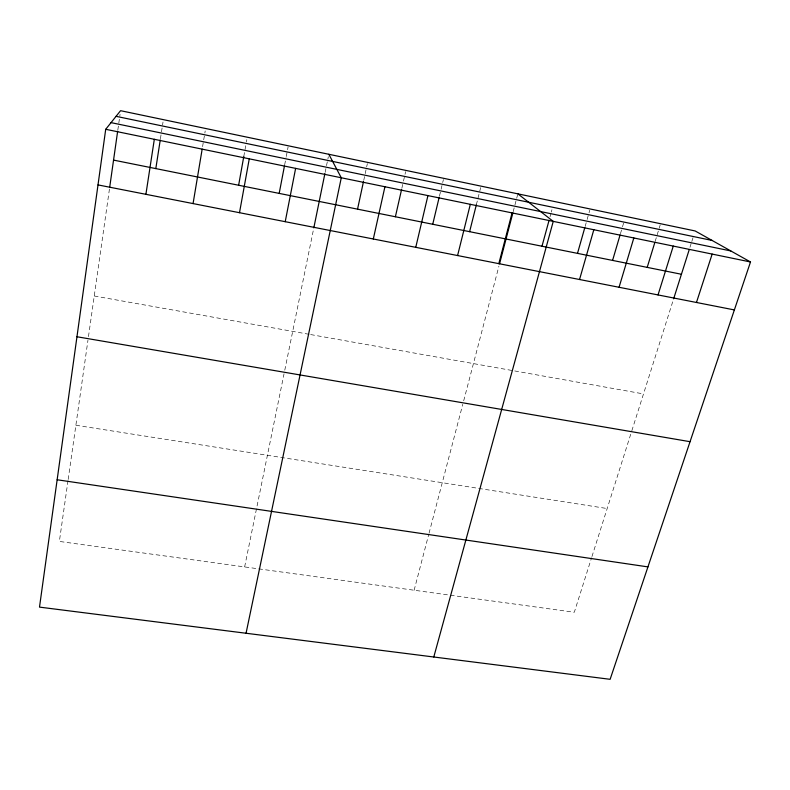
<?xml version="1.0" encoding="UTF-8"?>
<svg xmlns="http://www.w3.org/2000/svg" width="790" height="790" viewBox="0 0 790 790"><rect width="100%" height="100%" fill="white"/><g stroke="black" fill="none" stroke-linecap="round" stroke-linejoin="round"><path stroke-width="0.59" stroke-dasharray="3.95 2.96" d="M67.999 480.675L59.368 541.436L574.3 612.27L591.582 557.73M68.177 479.471L87.957 340.233M88.47 336.649L109.484 188.731M117.829 129.975L120.06 114.303M160.429 138.754L163.017 122.045M202.576 146.673L205.203 130.913M243.804 156.42L246.174 143.217M246.391 142.012L246.826 139.613M284.667 164.843L286.039 157.704M286.266 156.509L288.093 146.989M244.633 566.924L284.054 373.739M284.775 370.214L313.571 229.07M325.134 172.427L328.344 156.706M363.746 180.387L367.37 163.599M401.863 188.237L403.216 182.302M403.483 181.108L405.645 171.608M439.487 195.999L443.427 179.508M476.34 204.817L480.725 187.309M414.128 590.239L428.733 534.405M429.039 533.25L462.782 404.282M463.7 400.797L498.915 266.2M513.184 211.671L517.539 195.031M550.028 216.776L550.995 213.241M551.311 212.066L551.963 209.706M585.133 226.493L586.792 220.657M587.128 219.492L589.784 210.14M620.436 233.771L622.145 227.974M622.49 226.819L624.199 221.032M655.157 241.424L660.213 224.903M591.947 556.585L631.101 433.048M631.832 430.748L673.653 298.768M689.956 247.339L691.438 242.658M691.813 241.493L693.669 235.637M75.88 425.257L607.174 508.543M94.247 295.993L309.433 334.358M310.628 334.565L643.504 393.914"/><path stroke-width="1.19" d="M105.712 129.293L39.5 607.115L610.127 679.311L750.5 261.974L695.151 230.957L120.574 110.689L105.712 129.293L750.5 261.974M109.652 187.536L117.661 131.18M145.903 194.32L154.327 139.297M155.818 168.606L160.252 139.948M193.066 203.583L202.171 149.103M238.629 185.245L243.804 156.42M239.498 212.708L249.265 158.83M279.186 193.402L284.44 166.028M285.22 221.684L295.628 168.379M313.818 227.866L324.887 173.632M246.055 633.254L341.28 177.77L328.838 154.287M357.544 209.153L363.489 181.582M373.315 238.995L384.928 186.756M395.385 216.756L401.597 189.432M415.757 247.329L427.933 195.604M432.732 224.261L439.21 197.174M457.588 255.545L470.317 204.324M469.615 231.677L476.34 204.817M498.816 263.653L512.078 212.915M499.537 263.84L512.878 212.856M541.989 246.223L549.07 220.311M433.789 657.004L553.247 221.388L517.845 193.846M577.5 253.363L584.798 227.668M579.544 279.512L593.823 229.742M612.576 260.414L620.091 234.926M619.064 287.274L633.827 237.968M647.207 267.375L654.792 242.599M658.031 294.927L673.268 246.085M673.653 298.768L689.216 249.68M696.464 302.481L712.155 254.084M57.147 479.767L647.938 566.894M76.966 336.757L690.045 441.689M98.009 184.909L734.374 309.927M113.553 160.103L681.424 274.258M116.071 116.328L712.057 240.436M111.035 122.628L730.829 250.953"/></g></svg>
